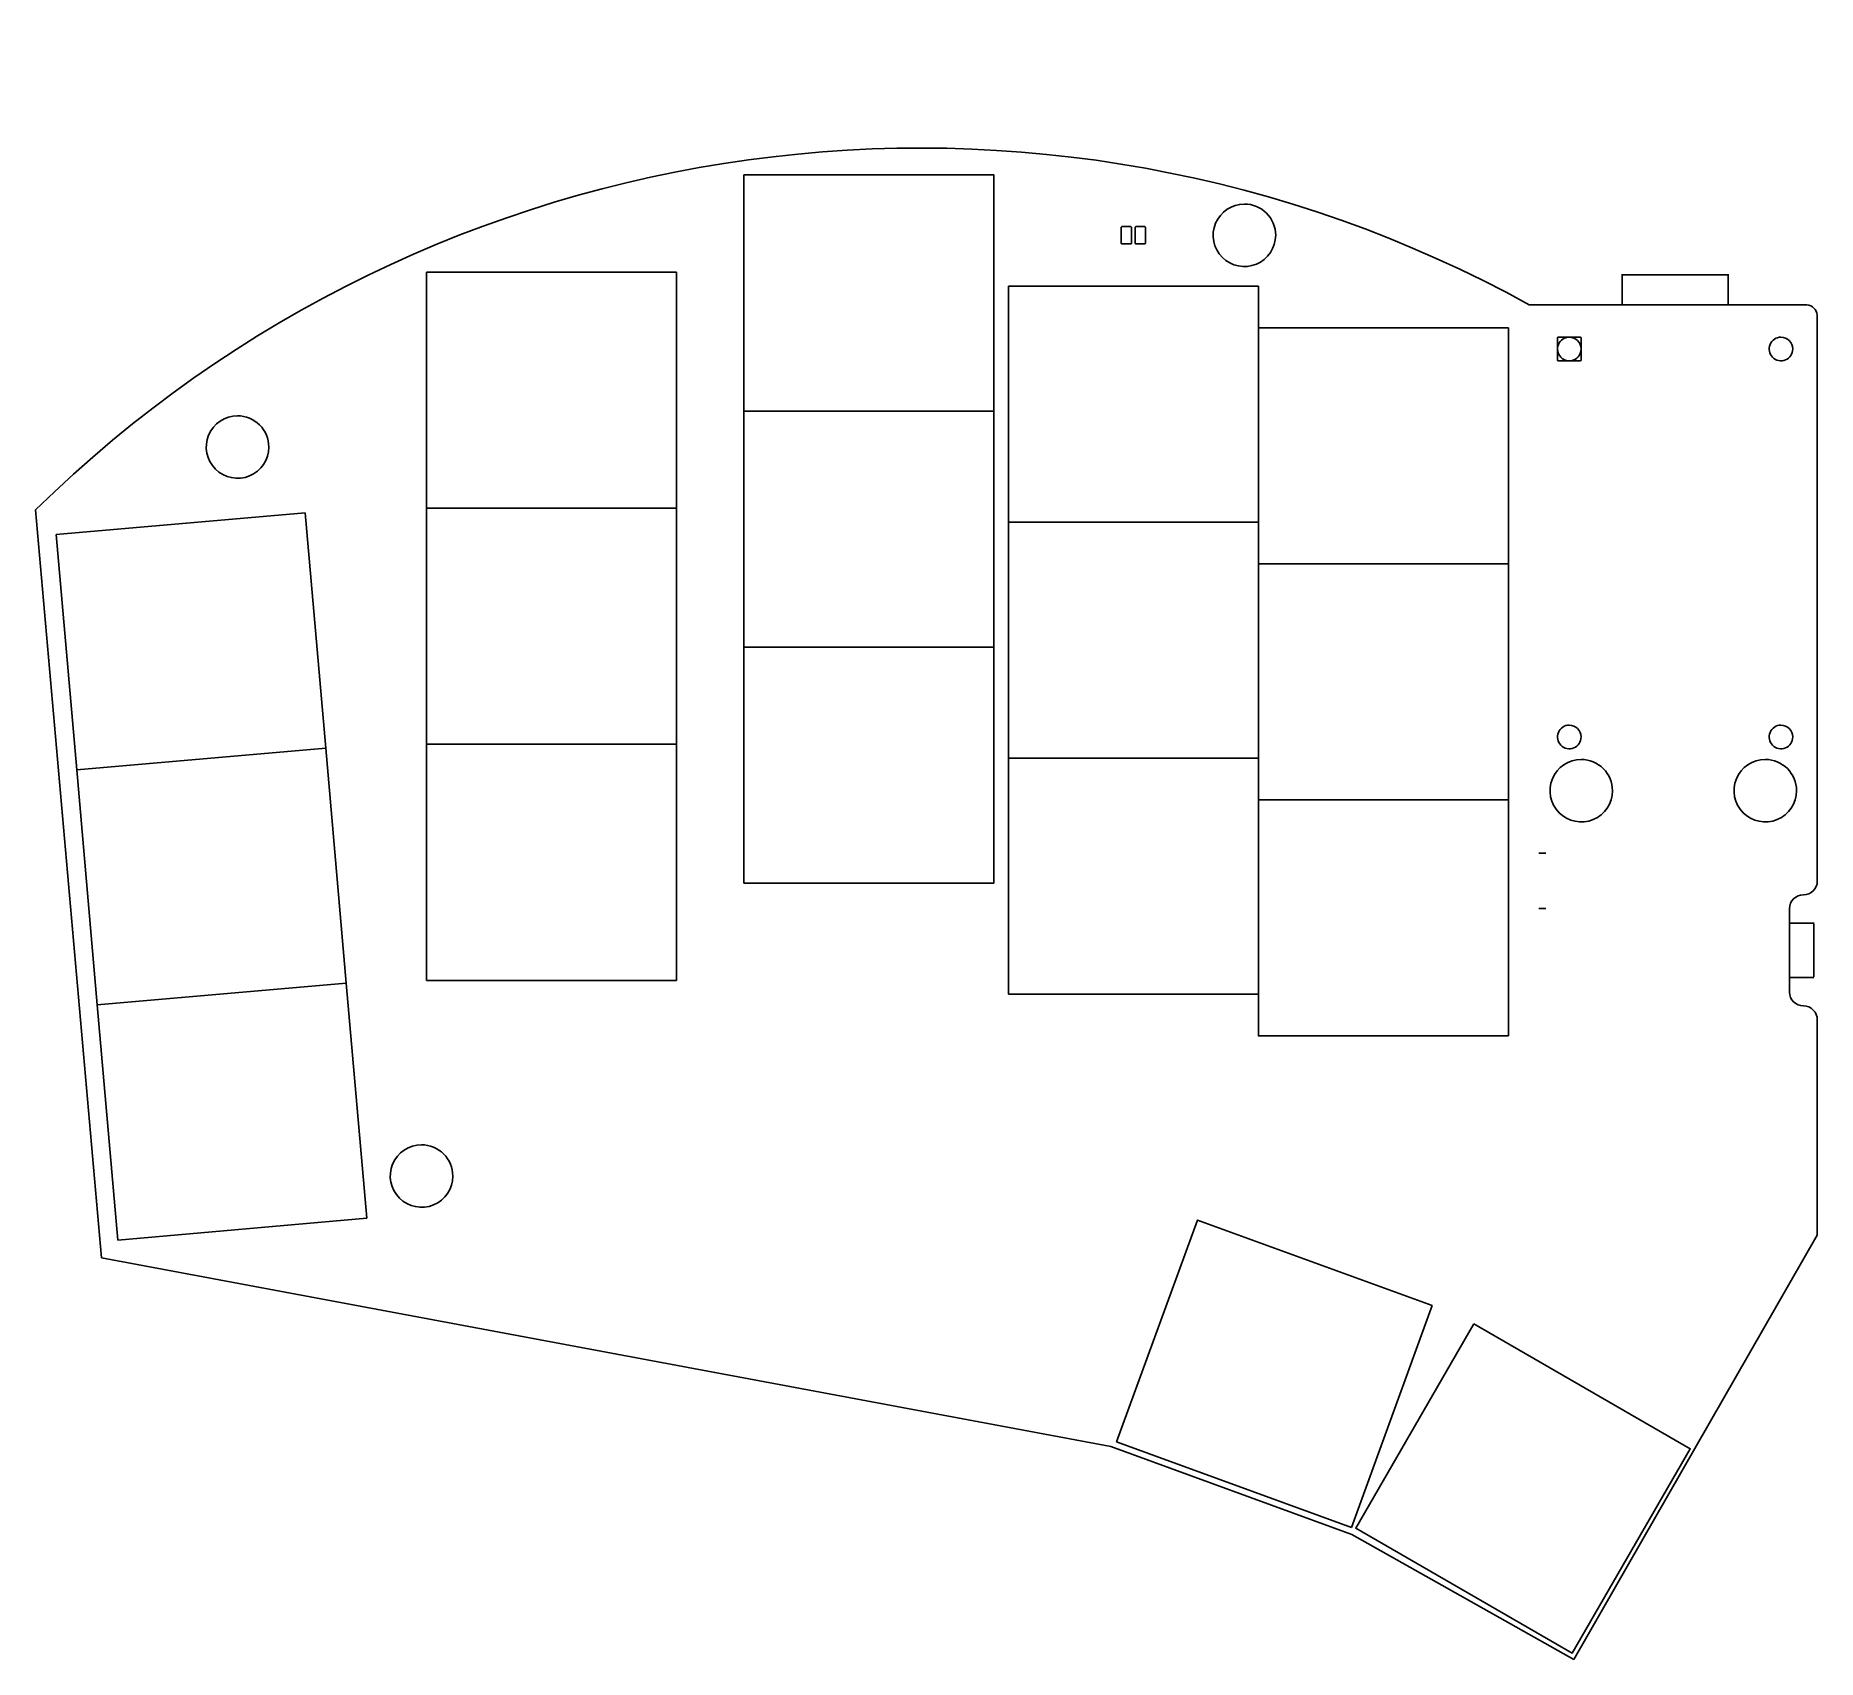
# Model space of a CAD drawing. Extents: x 10 to 138, y -118 to -1.
import ezdxf

# ---------------------------------------------------------------- set-up
doc = ezdxf.new("R2010")
doc.units = 0
doc.layers.get('0').update_dxf_attribs({"linetype": 'CONTINUOUS'})

msp = doc.modelspace()

# ---------------------------------------------------------------- linework, layer by layer
at = {"color": 1}
for points in [[(61.102001, -10.720181), (79.102013, -10.720181), (79.102013, -27.720192)], [(61.102001, -27.720192), (61.102001, -10.720181)], [(56.241998, -17.720185), (56.241998, -34.720197), (38.241986, -34.720197)], [(38.241986, -17.720185), (56.241998, -17.720185)], [(38.241986, -34.720197), (38.241986, -17.720185)], [(124.342044, -20.041964), (124.342044, -17.873205)], [(124.342044, -17.916186), (131.962049, -17.916186)], [(131.962049, -17.87331), (131.962049, -20.049188)], [(80.152014, -35.720198), (80.152014, -18.720186)], [(80.152014, -18.720186), (98.152026, -18.720186)], [(98.152026, -18.720186), (98.152026, -35.720198)], [(98.152026, -21.720188), (116.152038, -21.720188)], [(116.152038, -38.7202), (98.152026, -38.7202), (98.152026, -21.720188)], [(116.152038, -21.720188), (116.152038, -38.7202)], [(61.102001, -44.720204), (61.102001, -27.720192), (79.102013, -27.720192), (61.102001, -27.720192)], [(79.102013, -27.720192), (79.102013, -44.720204)], [(11.579108, -36.620448), (29.51063, -35.051647)], [(29.51063, -35.051647), (30.992281, -51.986968)], [(38.241986, -51.720208), (38.241986, -34.720197)], [(38.241986, -34.720197), (56.241998, -34.720197)], [(56.241998, -34.720197), (56.241998, -51.720208)], [(80.152014, -52.720209), (80.152014, -35.720198), (98.152026, -35.720198)], [(98.152026, -35.720198), (80.152014, -35.720198)], [(98.152026, -35.720198), (98.152026, -52.720209)], [(13.060759, -53.55577), (11.579108, -36.620448)], [(98.152026, -38.7202), (116.152038, -38.7202)], [(116.152038, -55.720211), (98.152026, -55.720211), (98.152026, -38.7202)], [(116.152038, -38.7202), (116.152038, -55.720211)], [(79.102013, -44.720204), (61.102001, -44.720204)], [(79.102013, -44.720204), (79.102013, -61.720215), (61.102001, -61.720215)], [(61.102001, -44.720204), (79.102013, -44.720204)], [(61.102001, -61.720215), (61.102001, -44.720204)], [(30.992281, -51.986968), (13.060759, -53.55577)], [(13.060759, -53.55577), (30.992271, -51.986968)], [(30.992271, -51.986968), (32.473922, -68.92229)], [(56.241998, -51.720208), (38.241986, -51.720208)], [(38.241986, -68.72022), (38.241986, -51.720208)], [(38.241986, -51.720208), (56.241998, -51.720208)], [(56.241998, -51.720208), (56.241998, -68.72022)], [(14.54241, -70.491091), (13.060759, -53.55577)], [(98.152026, -52.720209), (80.152014, -52.720209)], [(80.152014, -69.72022), (80.152014, -52.720209)], [(80.152014, -52.720209), (98.152026, -52.720209)], [(98.152026, -52.720209), (98.152026, -69.72022)], [(138.153193, -64.610217), (136.441312, -64.610217)], [(138.142053, -64.645497), (138.142053, -68.474261)], [(14.54241, -70.491091), (32.473922, -68.92229)], [(32.473922, -68.92229), (14.54241, -70.491091)], [(32.473922, -68.92229), (33.955573, -85.857611)], [(56.241998, -68.72022), (38.241986, -68.72022)], [(138.143613, -68.51022), (136.425332, -68.51022)], [(16.024061, -87.426412), (14.54241, -70.491091)], [(98.152026, -69.72022), (80.152014, -69.72022)], [(33.955573, -85.857611), (16.024061, -87.426412)], [(87.937079, -101.955816), (93.751433, -85.981021), (110.665905, -92.137396)], [(110.665905, -92.137396), (104.851561, -108.11218)], [(104.851561, -108.11218), (87.937079, -101.955816)]]:
    msp.add_lwpolyline(points, dxfattribs=at)
at = {"color": 7}
for points in [[(97.142025, -12.810182)], [(88.274139, -14.488683), (88.277949, -14.469553), (88.288789, -14.453333), (88.305009, -14.442493), (88.324139, -14.438683), (88.95914, -14.438683), (88.97827, -14.442493), (88.9945, -14.453333), (89.00533, -14.469553), (89.00914, -14.488683), (89.00914, -15.631684), (89.00533, -15.650814), (88.9945, -15.667044), (88.97827, -15.677874), (88.95914, -15.681684), (88.324139, -15.681684), (88.305009, -15.677874), (88.288789, -15.667044), (88.277949, -15.650814), (88.274139, -15.631684)], [(89.2749, -14.488683), (89.27871, -14.469553), (89.28955, -14.453333), (89.30577, -14.442493), (89.3249, -14.438683), (89.959901, -14.438683), (89.979031, -14.442493), (89.995261, -14.453333), (90.006091, -14.469553), (90.009901, -14.488683), (90.009901, -15.631684), (90.006091, -15.650814), (89.995261, -15.667044), (89.979031, -15.677874), (89.959901, -15.681684), (89.3249, -15.681684), (89.30577, -15.677874), (89.28955, -15.667044), (89.27871, -15.650814), (89.2749, -15.631684)], [(121.332042, -22.400189), (121.351172, -22.403999), (121.367402, -22.414839), (121.378232, -22.431059), (121.382042, -22.450189), (121.382042, -24.05019), (121.378232, -24.06932), (121.367402, -24.08555), (121.351172, -24.09638), (121.332042, -24.10019), (119.732041, -24.10019), (119.712911, -24.09638), (119.696691, -24.08555), (119.685851, -24.06932), (119.682041, -24.05019), (119.682041, -22.450189), (119.685851, -22.431059), (119.696691, -22.414839), (119.712911, -22.403999), (119.732041, -22.400189)], [(120.532041, -22.400189)], [(135.772059, -22.400189)], [(24.641977, -28.060192)], [(120.532041, -50.340207)], [(135.772059, -50.340207)], [(121.392042, -52.810209)], [(134.642043, -52.810209)], [(37.891986, -80.560228)]]:
    msp.add_lwpolyline(points, close=True, dxfattribs=at)
at = {"color": 2}
for points in [[(137.631233, -20.060187), (117.642039, -20.060187)], [(138.392053, -22.831099), (138.392053, -20.825497)], [(138.392053, -22.831099), (138.392053, -61.560215)], [(10.106227, -34.842147), (14.85758, -88.707923)], [(136.392052, -63.560216), (136.392052, -69.56022)], [(138.392053, -87.060232), (138.392053, -71.567192)], [(120.852041, -117.620257), (138.392053, -87.060232)], [(14.85758, -88.707923), (87.522019, -102.300246)], [(87.522019, -102.300246), (104.882031, -108.630251)], [(104.882031, -108.630251), (120.852041, -117.620257)]]:
    msp.add_lwpolyline(points, dxfattribs=at)
at = {"color": 1}
for points in [[(116.152038, -72.720222), (98.152026, -72.720222), (98.152026, -55.720211), (116.152038, -55.720211)], [(113.654767, -93.449086), (129.243237, -102.449096), (120.743231, -117.171546), (105.154761, -108.17154)]]:
    msp.add_lwpolyline(points, close=True, dxfattribs=at)
at = {"color": 7}
for points in [[(118.33204, -59.555214), (118.83204, -59.555214)], [(118.33204, -63.555216), (118.83204, -63.555216)]]:
    msp.add_lwpolyline(points, dxfattribs=at)
at = {"color": 2}
for points in [[(117.642039, -20.060187), (82.468427, -0.684101), (38.747129, -6.694066), (10.106227, -34.842147)], [(138.392063, -20.825497), (138.359262, -20.418878), (138.037653, -20.095375), (137.631233, -20.060187)], [(137.392053, -62.560216), (137.943653, -62.558566), (138.390404, -62.111815), (138.392053, -61.560215)], [(137.392053, -62.560216), (136.840384, -62.561701), (136.393538, -63.008548), (136.392052, -63.560216)], [(136.392052, -69.56022), (136.390394, -69.825942), (136.495218, -70.08126), (136.683116, -70.269157)], [(136.683116, -70.269157), (136.871013, -70.457054), (137.126331, -70.561879), (137.392053, -70.560221)], [(138.102325, -70.854878), (137.914456, -70.665691), (137.658673, -70.559579), (137.392053, -70.560221)], [(138.392013, -71.567192), (138.394517, -71.300582), (138.290195, -71.044065), (138.102325, -70.854878)]]:
    msp.add_open_spline(points, degree=3, dxfattribs=at)
at = {"color": 7}
for points in [[(97.142025, -12.810182), (96.231985, -12.810182), (95.411553, -13.358377), (95.063295, -14.199145)], [(98.733017, -13.469192), (98.31106, -13.047235), (97.738763, -12.810182), (97.142025, -12.810182)], [(99.392027, -15.060184), (99.392027, -14.463446), (99.154974, -13.891149), (98.733017, -13.469192)], [(95.063295, -14.199145), (94.715038, -15.039913), (94.907538, -16.007679), (95.551034, -16.651175)], [(98.003064, -17.138914), (98.843832, -16.790656), (99.392027, -15.970224), (99.392027, -15.060184)], [(95.551034, -16.651175), (96.19453, -17.294671), (97.162296, -17.487171), (98.003064, -17.138914)], [(119.746743, -22.924908), (119.615179, -23.242531), (119.687902, -23.608132), (119.931, -23.85123)], [(120.532041, -22.400189), (120.188248, -22.400189), (119.878307, -22.607285), (119.746743, -22.924908)], [(121.133082, -22.649148), (120.973676, -22.489742), (120.757475, -22.400189), (120.532041, -22.400189)], [(121.382042, -23.250189), (121.382042, -23.024755), (121.292488, -22.808554), (121.133082, -22.649148)], [(134.986761, -22.924908), (134.855197, -23.242531), (134.92792, -23.608132), (135.171018, -23.85123)], [(135.772059, -22.400189), (135.428266, -22.400189), (135.118325, -22.607285), (134.986761, -22.924908)], [(136.62206, -23.250189), (136.62206, -22.780747), (136.241502, -22.400189), (135.772059, -22.400189)], [(119.931, -23.85123), (120.174098, -24.094329), (120.539699, -24.167051), (120.857322, -24.035487)], [(120.857322, -24.035487), (121.174946, -23.903923), (121.382042, -23.593982), (121.382042, -23.250189)], [(135.171018, -23.85123), (135.414117, -24.094329), (135.779717, -24.167051), (136.097341, -24.035487)], [(136.097341, -24.035487), (136.414964, -23.903923), (136.62206, -23.593982), (136.62206, -23.250189)], [(24.641977, -28.060192), (23.731936, -28.060192), (22.911504, -28.608388), (22.563246, -29.449156)], [(26.232968, -28.719203), (25.811011, -28.297245), (25.238714, -28.060192), (24.641977, -28.060192)], [(22.563246, -29.449156), (22.214989, -30.289924), (22.407489, -31.257689), (23.050985, -31.901185)], [(26.891978, -30.310194), (26.891978, -29.713456), (26.654925, -29.14116), (26.232968, -28.719203)], [(25.503015, -32.388924), (26.343783, -32.040667), (26.891978, -31.220235), (26.891978, -30.310194)], [(23.050985, -31.901185), (23.694481, -32.544681), (24.662247, -32.737182), (25.503015, -32.388924)], [(119.746743, -50.864927), (119.615179, -51.18255), (119.687902, -51.548151), (119.931, -51.791249)], [(120.532041, -50.340207), (120.188248, -50.340207), (119.878307, -50.547303), (119.746743, -50.864927)], [(121.133082, -50.589167), (120.973676, -50.429761), (120.757475, -50.340207), (120.532041, -50.340207)], [(120.857322, -51.975506), (121.174946, -51.843942), (121.382042, -51.534001), (121.382042, -51.190208)], [(121.382042, -51.190208), (121.382042, -50.964774), (121.292488, -50.748573), (121.133082, -50.589167)], [(134.986761, -50.864927), (134.855197, -51.18255), (134.92792, -51.548151), (135.171018, -51.791249)], [(135.772059, -50.340207), (135.428266, -50.340207), (135.118325, -50.547303), (134.986761, -50.864927)], [(136.62206, -51.190208), (136.62206, -50.720766), (136.241502, -50.340207), (135.772059, -50.340207)], [(136.097341, -51.975506), (136.414964, -51.843942), (136.62206, -51.534001), (136.62206, -51.190208)], [(119.931, -51.791249), (120.174098, -52.034348), (120.539699, -52.10707), (120.857322, -51.975506)], [(135.171018, -51.791249), (135.414117, -52.034348), (135.779717, -52.10707), (136.097341, -51.975506)], [(121.392042, -52.810209), (120.482001, -52.810209), (119.661569, -53.358404), (119.313311, -54.199172)], [(122.983033, -53.469219), (122.561076, -53.047262), (121.988779, -52.810209), (121.392042, -52.810209)], [(123.642043, -55.060211), (123.642043, -54.463473), (123.40499, -53.891176), (122.983033, -53.469219)], [(134.642043, -52.810209), (133.732002, -52.810209), (132.91157, -53.358404), (132.563312, -54.199172)], [(136.233034, -53.469219), (135.811077, -53.047262), (135.23878, -52.810209), (134.642043, -52.810209)], [(136.892044, -55.060211), (136.892044, -54.463473), (136.654991, -53.891176), (136.233034, -53.469219)], [(119.313311, -54.199172), (118.965054, -55.03994), (119.157554, -56.007706), (119.80105, -56.651202)], [(122.25308, -57.138941), (123.093848, -56.790683), (123.642043, -55.970251), (123.642043, -55.060211)], [(132.563312, -54.199172), (132.215055, -55.03994), (132.407555, -56.007706), (133.051051, -56.651202)], [(135.503081, -57.138941), (136.343849, -56.790683), (136.892044, -55.970251), (136.892044, -55.060211)], [(119.80105, -56.651202), (120.444546, -57.294698), (121.412312, -57.487198), (122.25308, -57.138941)], [(133.051051, -56.651202), (133.694547, -57.294698), (134.662313, -57.487198), (135.503081, -57.138941)], [(37.891986, -80.560228), (36.981945, -80.560228), (36.161513, -81.108423), (35.813255, -81.949191)], [(39.482977, -81.219238), (39.06102, -80.797281), (38.488723, -80.560228), (37.891986, -80.560228)], [(35.813255, -81.949191), (35.464998, -82.789959), (35.657498, -83.757725), (36.300994, -84.401221)], [(40.141987, -82.810229), (40.141987, -82.213492), (39.904934, -81.641195), (39.482977, -81.219238)], [(38.753024, -84.88896), (39.593792, -84.540702), (40.141987, -83.72027), (40.141987, -82.810229)], [(36.300994, -84.401221), (36.94449, -85.044716), (37.912256, -85.237217), (38.753024, -84.88896)]]:
    msp.add_open_spline(points, degree=3, dxfattribs=at)

doc.saveas('drawing.dxf')
